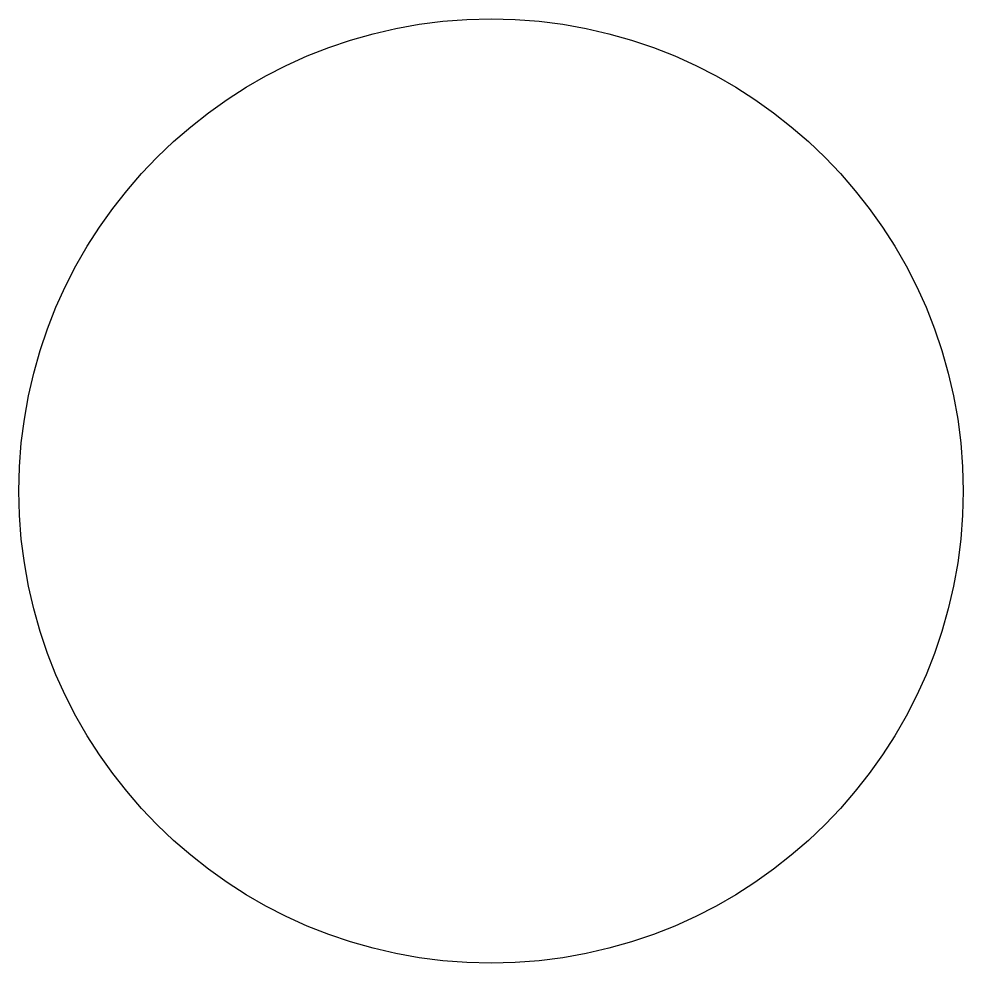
# Model space of a CAD drawing. Header units: millimetres. Extents: x 3.37 to 7.31, y 3.22 to 7.16.
import ezdxf

# ---------------------------------------------------------------- set-up
doc = ezdxf.new("R2010")
doc.units = ezdxf.units.MM
doc.header["$MEASUREMENT"] = 0

msp = doc.modelspace()

# ---------------------------------------------------------------- linework, layer by layer
msp.add_circle((5.3401, 5.193), 1.9685)

doc.saveas('drawing.dxf')
